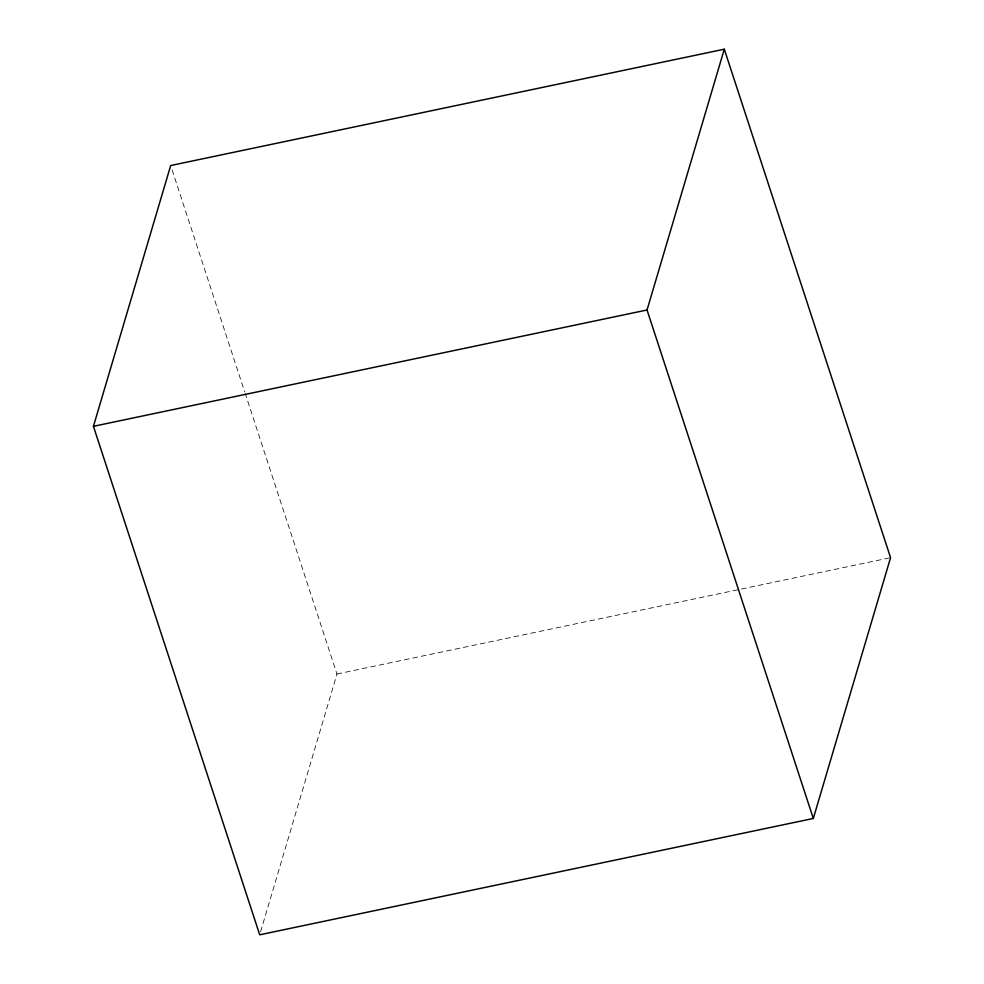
<?xml version="1.0" encoding="UTF-8"?>
<svg xmlns="http://www.w3.org/2000/svg" width="984" height="984" viewBox="0 0 984 984"><rect width="100%" height="100%" fill="white"/><g stroke="black" fill="none" stroke-linecap="round" stroke-linejoin="round"><path stroke-width="0.74" stroke-dasharray="4.92 3.69" d="M260.575 931.848L336.958 674.015L245.213 393.465M336.958 674.015L890.569 557.682M172.114 169.912L244.745 392.013"/><path stroke-width="1.48" d="M93.431 426.318L170.687 165.533L724.298 49.2L890.569 557.682L813.313 818.467L259.702 934.8L93.431 426.318L647.041 309.985L724.298 49.2M647.041 309.985L813.313 818.467"/></g></svg>
